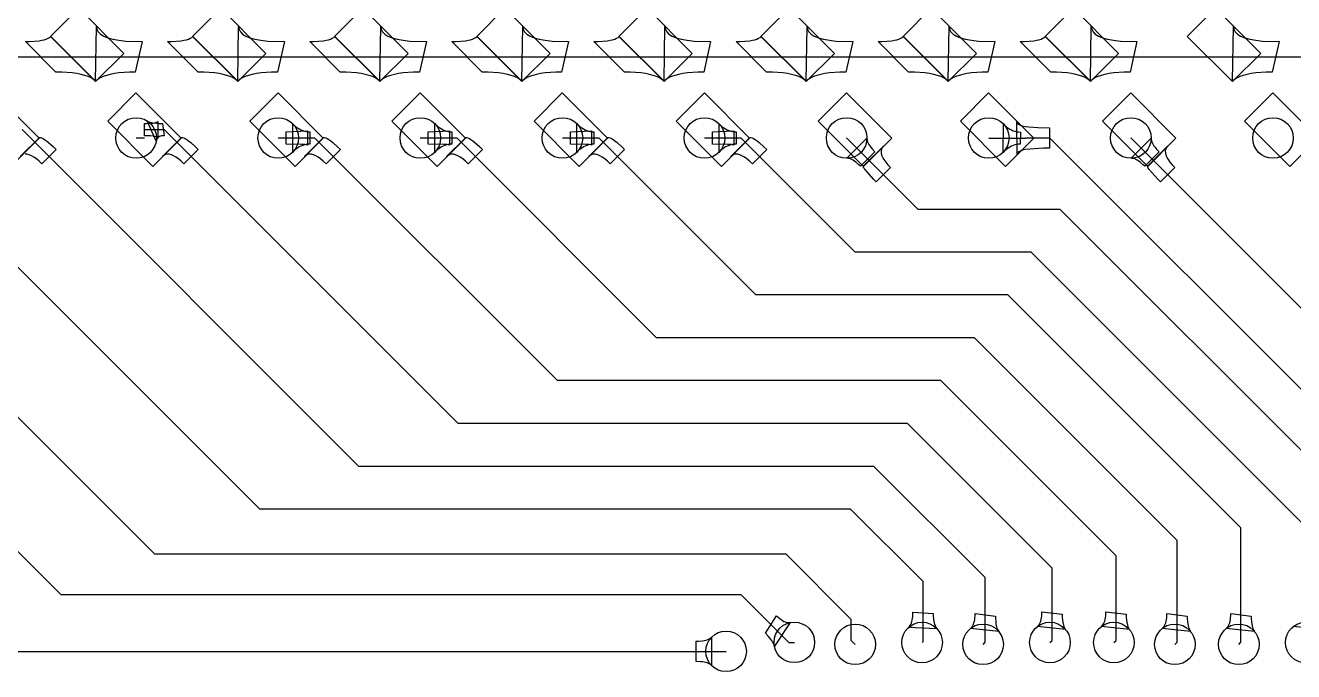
# Model space of a CAD drawing. Header units: inches. Extents: x 0.07 to 4.39, y 0.05 to 2.95.
# Drawn here: x 1.125 to 1.75, y 0.197 to 0.516 of the extents above; entities that cross this region are included whole.
import ezdxf

# ---------------------------------------------------------------- set-up
doc = ezdxf.new("R2010")
doc.units = ezdxf.units.IN
doc.header["$MEASUREMENT"] = 0
doc.layers.add('Top Layer', color=1, linetype='Continuous')

# ---------------------------------------------------------------- blocks, each defined once
blk = doc.blocks.new('0805_P_______________1194')
at = {"layer": 'Top Layer'}
for p, q in [((-0.03937, 0.01575), (-0.01969, 0.01575)), ((-0.03937, -0.01575), (-0.03937, 0.01575)), ((-0.01969, 0.01575), (-0.01969, -0.01575)), ((0.01969, 0.01575), (0.03937, 0.01575)), ((0.01969, -0.01575), (0.01969, 0.01575)), ((0.03937, 0.01575), (0.03937, -0.01575)), ((-0.01969, -0.01575), (-0.03937, -0.01575)), ((0.03937, -0.01575), (0.01969, -0.01575))]:
    blk.add_line(p, q, dxfattribs=at)
blk = doc.blocks.new('0805_P_______________1195')
at = {"layer": 'Top Layer'}
for p, q in [((-0.03937, 0.01575), (-0.01969, 0.01575)), ((-0.03937, -0.01575), (-0.03937, 0.01575)), ((-0.01969, 0.01575), (-0.01969, -0.01575)), ((0.01969, 0.01575), (0.03937, 0.01575)), ((0.01969, -0.01575), (0.01969, 0.01575)), ((0.03937, 0.01575), (0.03937, -0.01575)), ((-0.01969, -0.01575), (-0.03937, -0.01575)), ((0.03937, -0.01575), (0.01969, -0.01575))]:
    blk.add_line(p, q, dxfattribs=at)
blk = doc.blocks.new('0805_P_______________1196')
at = {"layer": 'Top Layer'}
for p, q in [((-0.03937, 0.01575), (-0.01969, 0.01575)), ((-0.03937, -0.01575), (-0.03937, 0.01575)), ((-0.01969, 0.01575), (-0.01969, -0.01575)), ((0.01969, 0.01575), (0.03937, 0.01575)), ((0.01969, -0.01575), (0.01969, 0.01575)), ((0.03937, 0.01575), (0.03937, -0.01575)), ((-0.01969, -0.01575), (-0.03937, -0.01575)), ((0.03937, -0.01575), (0.01969, -0.01575))]:
    blk.add_line(p, q, dxfattribs=at)
blk = doc.blocks.new('0805_P_______________1197')
at = {"layer": 'Top Layer'}
for p, q in [((-0.03937, 0.01575), (-0.01969, 0.01575)), ((-0.03937, -0.01575), (-0.03937, 0.01575)), ((-0.01969, 0.01575), (-0.01969, -0.01575)), ((0.01969, 0.01575), (0.03937, 0.01575)), ((0.01969, -0.01575), (0.01969, 0.01575)), ((0.03937, 0.01575), (0.03937, -0.01575)), ((-0.01969, -0.01575), (-0.03937, -0.01575)), ((0.03937, -0.01575), (0.01969, -0.01575))]:
    blk.add_line(p, q, dxfattribs=at)
blk = doc.blocks.new('0805_P_______________1198')
at = {"layer": 'Top Layer'}
for p, q in [((-0.03937, 0.01575), (-0.01969, 0.01575)), ((-0.03937, -0.01575), (-0.03937, 0.01575)), ((-0.01969, 0.01575), (-0.01969, -0.01575)), ((0.01969, 0.01575), (0.03937, 0.01575)), ((0.01969, -0.01575), (0.01969, 0.01575)), ((0.03937, 0.01575), (0.03937, -0.01575)), ((-0.01969, -0.01575), (-0.03937, -0.01575)), ((0.03937, -0.01575), (0.01969, -0.01575))]:
    blk.add_line(p, q, dxfattribs=at)
blk = doc.blocks.new('0805_P_______________1199')
at = {"layer": 'Top Layer'}
for p, q in [((-0.03937, 0.01575), (-0.01969, 0.01575)), ((-0.03937, -0.01575), (-0.03937, 0.01575)), ((-0.01969, 0.01575), (-0.01969, -0.01575)), ((0.01969, 0.01575), (0.03937, 0.01575)), ((0.01969, -0.01575), (0.01969, 0.01575)), ((0.03937, 0.01575), (0.03937, -0.01575)), ((-0.01969, -0.01575), (-0.03937, -0.01575)), ((0.03937, -0.01575), (0.01969, -0.01575))]:
    blk.add_line(p, q, dxfattribs=at)
blk = doc.blocks.new('0805_P_______________1200')
at = {"layer": 'Top Layer'}
for p, q in [((-0.03937, 0.01575), (-0.01969, 0.01575)), ((-0.03937, -0.01575), (-0.03937, 0.01575)), ((-0.01969, 0.01575), (-0.01969, -0.01575)), ((0.01969, 0.01575), (0.03937, 0.01575)), ((0.01969, -0.01575), (0.01969, 0.01575)), ((0.03937, 0.01575), (0.03937, -0.01575)), ((-0.01969, -0.01575), (-0.03937, -0.01575)), ((0.03937, -0.01575), (0.01969, -0.01575))]:
    blk.add_line(p, q, dxfattribs=at)
blk = doc.blocks.new('0805_P_______________1201')
at = {"layer": 'Top Layer'}
for p, q in [((-0.03937, 0.01575), (-0.01969, 0.01575)), ((-0.03937, -0.01575), (-0.03937, 0.01575)), ((-0.01969, 0.01575), (-0.01969, -0.01575)), ((0.01969, 0.01575), (0.03937, 0.01575)), ((0.01969, -0.01575), (0.01969, 0.01575)), ((0.03937, 0.01575), (0.03937, -0.01575)), ((-0.01969, -0.01575), (-0.03937, -0.01575)), ((0.03937, -0.01575), (0.01969, -0.01575))]:
    blk.add_line(p, q, dxfattribs=at)
blk = doc.blocks.new('0805_P_______________1202')
at = {"layer": 'Top Layer'}
for p, q in [((-0.03937, 0.01575), (-0.01969, 0.01575)), ((-0.03937, -0.01575), (-0.03937, 0.01575)), ((-0.01969, 0.01575), (-0.01969, -0.01575)), ((0.01969, 0.01575), (0.03937, 0.01575)), ((0.01969, -0.01575), (0.01969, 0.01575)), ((0.03937, 0.01575), (0.03937, -0.01575)), ((-0.01969, -0.01575), (-0.03937, -0.01575)), ((0.03937, -0.01575), (0.01969, -0.01575))]:
    blk.add_line(p, q, dxfattribs=at)
blk = doc.blocks.new('0805_P_______________1203')
at = {"layer": 'Top Layer'}
for p, q in [((-0.03937, 0.01575), (-0.01969, 0.01575)), ((-0.03937, -0.01575), (-0.03937, 0.01575)), ((-0.01969, 0.01575), (-0.01969, -0.01575)), ((0.01969, 0.01575), (0.03937, 0.01575)), ((0.01969, -0.01575), (0.01969, 0.01575)), ((0.03937, 0.01575), (0.03937, -0.01575)), ((-0.01969, -0.01575), (-0.03937, -0.01575)), ((0.03937, -0.01575), (0.01969, -0.01575))]:
    blk.add_line(p, q, dxfattribs=at)

msp = doc.modelspace()

# ---------------------------------------------------------------- linework, layer by layer
at = {"layer": 'Top Layer'}
for p, q in [((1.16005, 0.48795), (1.16051, 0.515)), ((1.16051, 0.515), (1.16071, 0.51357)), ((1.16071, 0.51357), (1.16137, 0.5123)), ((1.16137, 0.5123), (1.16248, 0.51117)), ((1.23005, 0.48795), (1.23051, 0.515)), ((1.23051, 0.515), (1.23071, 0.51357)), ((1.23071, 0.51357), (1.23137, 0.5123)), ((1.23137, 0.5123), (1.23248, 0.51117)), ((1.30005, 0.48795), (1.30051, 0.515)), ((1.30051, 0.515), (1.30071, 0.51358)), ((1.30071, 0.51358), (1.30137, 0.5123)), ((1.30137, 0.5123), (1.30248, 0.51118)), ((1.37005, 0.48795), (1.37051, 0.515)), ((1.37051, 0.515), (1.37071, 0.51358)), ((1.37071, 0.51358), (1.37137, 0.5123)), ((1.37137, 0.5123), (1.37248, 0.51118)), ((1.44005, 0.48795), (1.44051, 0.515)), ((1.44051, 0.515), (1.44071, 0.51358)), ((1.44071, 0.51358), (1.44137, 0.5123)), ((1.44137, 0.5123), (1.44248, 0.51118)), ((1.51005, 0.48795), (1.51051, 0.515)), ((1.51051, 0.515), (1.51071, 0.51358)), ((1.51071, 0.51358), (1.51137, 0.5123)), ((1.51137, 0.5123), (1.51248, 0.51118)), ((1.58005, 0.48795), (1.58051, 0.515)), ((1.58051, 0.515), (1.58071, 0.51358)), ((1.58071, 0.51358), (1.58137, 0.5123)), ((1.58137, 0.5123), (1.58248, 0.51118)), ((1.65005, 0.48795), (1.65051, 0.515)), ((1.65051, 0.515), (1.65071, 0.51358)), ((1.65071, 0.51358), (1.65137, 0.5123)), ((1.65137, 0.5123), (1.65248, 0.51118)), ((1.72005, 0.48795), (1.72051, 0.515)), ((1.72051, 0.515), (1.72071, 0.51358)), ((1.72071, 0.51358), (1.72137, 0.5123)), ((1.72137, 0.5123), (1.72248, 0.51118)), ((1.12551, 0.5075), (1.12741, 0.50753)), ((1.14051, 0.4925), (1.12551, 0.5075)), ((1.12741, 0.50753), (1.13225, 0.50791)), ((1.13225, 0.50791), (1.13356, 0.50814)), ((1.13356, 0.50814), (1.13474, 0.50842)), ((1.13474, 0.50842), (1.13576, 0.50875)), ((1.13576, 0.50875), (1.13664, 0.50914)), ((1.13664, 0.50914), (1.13737, 0.50957)), ((1.13737, 0.50957), (1.13795, 0.51006)), ((1.13795, 0.51006), (1.16005, 0.48795)), ((1.16248, 0.51117), (1.16405, 0.5102)), ((1.16405, 0.5102), (1.16607, 0.50937)), ((1.16607, 0.50937), (1.16855, 0.5087)), ((1.16855, 0.5087), (1.17148, 0.50817)), ((1.17148, 0.50817), (1.17487, 0.5078)), ((1.17487, 0.5078), (1.18301, 0.5075)), ((1.18301, 0.5075), (1.1796, 0.4925)), ((1.19551, 0.5075), (1.19741, 0.50753)), ((1.21051, 0.4925), (1.19551, 0.5075)), ((1.19741, 0.50753), (1.20225, 0.50791)), ((1.20225, 0.50791), (1.20356, 0.50814)), ((1.20356, 0.50814), (1.20474, 0.50842)), ((1.20474, 0.50842), (1.20576, 0.50875)), ((1.20576, 0.50875), (1.20664, 0.50914)), ((1.20664, 0.50914), (1.20737, 0.50957)), ((1.20737, 0.50957), (1.20795, 0.51006)), ((1.20795, 0.51006), (1.23005, 0.48795)), ((1.23248, 0.51117), (1.23405, 0.5102)), ((1.23405, 0.5102), (1.23607, 0.50937)), ((1.23607, 0.50937), (1.23855, 0.5087)), ((1.23855, 0.5087), (1.24148, 0.50817)), ((1.24148, 0.50817), (1.24487, 0.5078)), ((1.24487, 0.5078), (1.25301, 0.5075)), ((1.25301, 0.5075), (1.2496, 0.4925)), ((1.26551, 0.5075), (1.26741, 0.50753)), ((1.28051, 0.4925), (1.26551, 0.5075)), ((1.26741, 0.50753), (1.27225, 0.50791)), ((1.27225, 0.50791), (1.27356, 0.50814)), ((1.27356, 0.50814), (1.27474, 0.50842)), ((1.27474, 0.50842), (1.27576, 0.50875)), ((1.27576, 0.50875), (1.27664, 0.50914)), ((1.27664, 0.50914), (1.27737, 0.50957)), ((1.27737, 0.50957), (1.27795, 0.51006)), ((1.27795, 0.51006), (1.30005, 0.48795)), ((1.30248, 0.51118), (1.30405, 0.5102)), ((1.30405, 0.5102), (1.30607, 0.50938)), ((1.30607, 0.50938), (1.30855, 0.5087)), ((1.30855, 0.5087), (1.31148, 0.50818)), ((1.31148, 0.50818), (1.31487, 0.5078)), ((1.31487, 0.5078), (1.32301, 0.5075)), ((1.32301, 0.5075), (1.3196, 0.4925)), ((1.33551, 0.5075), (1.33741, 0.50753)), ((1.35051, 0.4925), (1.33551, 0.5075)), ((1.33741, 0.50753), (1.34225, 0.50791)), ((1.34225, 0.50791), (1.34356, 0.50814)), ((1.34356, 0.50814), (1.34474, 0.50842)), ((1.34474, 0.50842), (1.34576, 0.50875)), ((1.34576, 0.50875), (1.34664, 0.50914)), ((1.34664, 0.50914), (1.34737, 0.50957)), ((1.34737, 0.50957), (1.34795, 0.51006)), ((1.34795, 0.51006), (1.37005, 0.48795)), ((1.37248, 0.51118), (1.37405, 0.5102)), ((1.37405, 0.5102), (1.37607, 0.50938)), ((1.37607, 0.50938), (1.37855, 0.5087)), ((1.37855, 0.5087), (1.38148, 0.50818)), ((1.38148, 0.50818), (1.38487, 0.5078)), ((1.38487, 0.5078), (1.39301, 0.5075)), ((1.39301, 0.5075), (1.3896, 0.4925)), ((1.40551, 0.5075), (1.40741, 0.50753)), ((1.42051, 0.4925), (1.40551, 0.5075)), ((1.40741, 0.50753), (1.41225, 0.50791)), ((1.41225, 0.50791), (1.41356, 0.50814)), ((1.41356, 0.50814), (1.41474, 0.50842)), ((1.41474, 0.50842), (1.41576, 0.50875)), ((1.41576, 0.50875), (1.41664, 0.50914)), ((1.41664, 0.50914), (1.41737, 0.50957)), ((1.41737, 0.50957), (1.41795, 0.51006)), ((1.41795, 0.51006), (1.44005, 0.48795)), ((1.44248, 0.51118), (1.44405, 0.5102)), ((1.44405, 0.5102), (1.44607, 0.50938)), ((1.44607, 0.50938), (1.44855, 0.5087)), ((1.44855, 0.5087), (1.45148, 0.50818)), ((1.45148, 0.50818), (1.45487, 0.5078)), ((1.45487, 0.5078), (1.46301, 0.5075)), ((1.46301, 0.5075), (1.4596, 0.4925)), ((1.47551, 0.5075), (1.47741, 0.50753)), ((1.49051, 0.4925), (1.47551, 0.5075)), ((1.47741, 0.50753), (1.48225, 0.50791)), ((1.48225, 0.50791), (1.48356, 0.50814)), ((1.48356, 0.50814), (1.48474, 0.50842)), ((1.48474, 0.50842), (1.48576, 0.50875)), ((1.48576, 0.50875), (1.48664, 0.50914)), ((1.48664, 0.50914), (1.48737, 0.50957)), ((1.48737, 0.50957), (1.48795, 0.51006)), ((1.48795, 0.51006), (1.51005, 0.48795)), ((1.51248, 0.51118), (1.51405, 0.5102)), ((1.51405, 0.5102), (1.51607, 0.50938)), ((1.51607, 0.50938), (1.51855, 0.5087)), ((1.51855, 0.5087), (1.52148, 0.50818)), ((1.52148, 0.50818), (1.52487, 0.5078)), ((1.52487, 0.5078), (1.53301, 0.5075)), ((1.53301, 0.5075), (1.5296, 0.4925)), ((1.54551, 0.5075), (1.54741, 0.50753)), ((1.56051, 0.4925), (1.54551, 0.5075)), ((1.54741, 0.50753), (1.55225, 0.50791)), ((1.55225, 0.50791), (1.55356, 0.50814)), ((1.55356, 0.50814), (1.55474, 0.50842)), ((1.55474, 0.50842), (1.55576, 0.50875)), ((1.55576, 0.50875), (1.55664, 0.50914)), ((1.55664, 0.50914), (1.55737, 0.50957)), ((1.55737, 0.50957), (1.55795, 0.51006)), ((1.55795, 0.51006), (1.58005, 0.48795)), ((1.58248, 0.51118), (1.58405, 0.5102)), ((1.58405, 0.5102), (1.58607, 0.50938)), ((1.58607, 0.50938), (1.58855, 0.5087)), ((1.58855, 0.5087), (1.59148, 0.50818)), ((1.59148, 0.50818), (1.59487, 0.5078)), ((1.59487, 0.5078), (1.60301, 0.5075)), ((1.60301, 0.5075), (1.5996, 0.4925)), ((1.61551, 0.5075), (1.61741, 0.50753)), ((1.63051, 0.4925), (1.61551, 0.5075)), ((1.61741, 0.50753), (1.62225, 0.50791)), ((1.62225, 0.50791), (1.62356, 0.50814)), ((1.62356, 0.50814), (1.62474, 0.50842)), ((1.62474, 0.50842), (1.62576, 0.50875)), ((1.62576, 0.50875), (1.62664, 0.50914)), ((1.62664, 0.50914), (1.62737, 0.50957)), ((1.62737, 0.50957), (1.62795, 0.51006)), ((1.62795, 0.51006), (1.65005, 0.48795)), ((1.65248, 0.51118), (1.65405, 0.5102)), ((1.65405, 0.5102), (1.65607, 0.50938)), ((1.65607, 0.50938), (1.65855, 0.5087)), ((1.65855, 0.5087), (1.66148, 0.50818)), ((1.66148, 0.50818), (1.66487, 0.5078)), ((1.66487, 0.5078), (1.67301, 0.5075)), ((1.67301, 0.5075), (1.6696, 0.4925)), ((1.72248, 0.51118), (1.72405, 0.5102)), ((1.72405, 0.5102), (1.72607, 0.50938)), ((1.72607, 0.50938), (1.72855, 0.5087)), ((1.72855, 0.5087), (1.73148, 0.50818)), ((1.73148, 0.50818), (1.73487, 0.5078)), ((1.73487, 0.5078), (1.74301, 0.5075)), ((1.74301, 0.5075), (1.7396, 0.4925)), ((1.08588, 0.5), (1.15588, 0.5)), ((1.15588, 0.5), (1.22588, 0.5)), ((1.22588, 0.5), (1.29588, 0.5)), ((1.29588, 0.5), (1.37006, 0.5)), ((1.37006, 0.5), (1.51005, 0.5)), ((1.51005, 0.5), (1.58005, 0.5)), ((1.58005, 0.5), (1.71588, 0.5)), ((1.71588, 0.5), (1.78588, 0.5)), ((1.1434, 0.49245), (1.14051, 0.4925)), ((1.14857, 0.49209), (1.1434, 0.49245)), ((1.15084, 0.49177), (1.14857, 0.49209)), ((1.1529, 0.49136), (1.15084, 0.49177)), ((1.15475, 0.49086), (1.1529, 0.49136)), ((1.15639, 0.49027), (1.15475, 0.49086)), ((1.15782, 0.48959), (1.15639, 0.49027)), ((1.15904, 0.48882), (1.15782, 0.48959)), ((1.16005, 0.48795), (1.15904, 0.48882)), ((1.16107, 0.48882), (1.16005, 0.48795)), ((1.16229, 0.48959), (1.16107, 0.48882)), ((1.16372, 0.49027), (1.16229, 0.48959)), ((1.16536, 0.49086), (1.16372, 0.49027)), ((1.16721, 0.49136), (1.16536, 0.49086)), ((1.16927, 0.49177), (1.16721, 0.49136)), ((1.17154, 0.49209), (1.16927, 0.49177)), ((1.17671, 0.49245), (1.17154, 0.49209)), ((1.1796, 0.4925), (1.17671, 0.49245)), ((1.2134, 0.49245), (1.21051, 0.4925)), ((1.21857, 0.49209), (1.2134, 0.49245)), ((1.22084, 0.49177), (1.21857, 0.49209)), ((1.2229, 0.49136), (1.22084, 0.49177)), ((1.22475, 0.49086), (1.2229, 0.49136)), ((1.22639, 0.49027), (1.22475, 0.49086)), ((1.22782, 0.48959), (1.22639, 0.49027)), ((1.22904, 0.48882), (1.22782, 0.48959)), ((1.23005, 0.48795), (1.22904, 0.48882)), ((1.23107, 0.48882), (1.23005, 0.48795)), ((1.23229, 0.48959), (1.23107, 0.48882)), ((1.23372, 0.49027), (1.23229, 0.48959)), ((1.23536, 0.49086), (1.23372, 0.49027)), ((1.23721, 0.49136), (1.23536, 0.49086)), ((1.23927, 0.49177), (1.23721, 0.49136)), ((1.24154, 0.49209), (1.23927, 0.49177)), ((1.24671, 0.49245), (1.24154, 0.49209)), ((1.2496, 0.4925), (1.24671, 0.49245)), ((1.2834, 0.49245), (1.28051, 0.4925)), ((1.28857, 0.49209), (1.2834, 0.49245)), ((1.29084, 0.49177), (1.28857, 0.49209)), ((1.2929, 0.49136), (1.29084, 0.49177)), ((1.29475, 0.49086), (1.2929, 0.49136)), ((1.29639, 0.49027), (1.29475, 0.49086)), ((1.29782, 0.48959), (1.29639, 0.49027)), ((1.29904, 0.48882), (1.29782, 0.48959)), ((1.30005, 0.48795), (1.29904, 0.48882)), ((1.30107, 0.48882), (1.30005, 0.48795)), ((1.30229, 0.48959), (1.30107, 0.48882)), ((1.30372, 0.49027), (1.30229, 0.48959)), ((1.30536, 0.49086), (1.30372, 0.49027)), ((1.30721, 0.49136), (1.30536, 0.49086)), ((1.30927, 0.49177), (1.30721, 0.49136)), ((1.31154, 0.49209), (1.30927, 0.49177)), ((1.31671, 0.49245), (1.31154, 0.49209)), ((1.3196, 0.4925), (1.31671, 0.49245)), ((1.3534, 0.49245), (1.35051, 0.4925)), ((1.35857, 0.49209), (1.3534, 0.49245)), ((1.36084, 0.49177), (1.35857, 0.49209)), ((1.3629, 0.49136), (1.36084, 0.49177)), ((1.36475, 0.49086), (1.3629, 0.49136)), ((1.36639, 0.49027), (1.36475, 0.49086)), ((1.36782, 0.48959), (1.36639, 0.49027)), ((1.36904, 0.48882), (1.36782, 0.48959)), ((1.37005, 0.48795), (1.36904, 0.48882)), ((1.37107, 0.48882), (1.37005, 0.48795)), ((1.37229, 0.48959), (1.37107, 0.48882)), ((1.37372, 0.49027), (1.37229, 0.48959)), ((1.37536, 0.49086), (1.37372, 0.49027)), ((1.37721, 0.49136), (1.37536, 0.49086)), ((1.37927, 0.49177), (1.37721, 0.49136)), ((1.38154, 0.49209), (1.37927, 0.49177)), ((1.38671, 0.49245), (1.38154, 0.49209)), ((1.3896, 0.4925), (1.38671, 0.49245)), ((1.4234, 0.49245), (1.42051, 0.4925)), ((1.42857, 0.49209), (1.4234, 0.49245)), ((1.43084, 0.49177), (1.42857, 0.49209)), ((1.4329, 0.49136), (1.43084, 0.49177)), ((1.43475, 0.49086), (1.4329, 0.49136)), ((1.43639, 0.49027), (1.43475, 0.49086)), ((1.43782, 0.48959), (1.43639, 0.49027)), ((1.43904, 0.48882), (1.43782, 0.48959)), ((1.44005, 0.48795), (1.43904, 0.48882)), ((1.44107, 0.48882), (1.44005, 0.48795)), ((1.44229, 0.48959), (1.44107, 0.48882)), ((1.44372, 0.49027), (1.44229, 0.48959)), ((1.44536, 0.49086), (1.44372, 0.49027)), ((1.44721, 0.49136), (1.44536, 0.49086)), ((1.44927, 0.49177), (1.44721, 0.49136)), ((1.45154, 0.49209), (1.44927, 0.49177)), ((1.45671, 0.49245), (1.45154, 0.49209)), ((1.4596, 0.4925), (1.45671, 0.49245)), ((1.4934, 0.49245), (1.49051, 0.4925)), ((1.49857, 0.49209), (1.4934, 0.49245)), ((1.50084, 0.49177), (1.49857, 0.49209)), ((1.5029, 0.49136), (1.50084, 0.49177)), ((1.50475, 0.49086), (1.5029, 0.49136)), ((1.50639, 0.49027), (1.50475, 0.49086)), ((1.50782, 0.48959), (1.50639, 0.49027)), ((1.50904, 0.48882), (1.50782, 0.48959)), ((1.51005, 0.48795), (1.50904, 0.48882)), ((1.51107, 0.48882), (1.51005, 0.48795)), ((1.51229, 0.48959), (1.51107, 0.48882)), ((1.51372, 0.49027), (1.51229, 0.48959)), ((1.51536, 0.49086), (1.51372, 0.49027)), ((1.51721, 0.49136), (1.51536, 0.49086)), ((1.51927, 0.49177), (1.51721, 0.49136)), ((1.52154, 0.49209), (1.51927, 0.49177)), ((1.52671, 0.49245), (1.52154, 0.49209)), ((1.5296, 0.4925), (1.52671, 0.49245)), ((1.5634, 0.49245), (1.56051, 0.4925)), ((1.56857, 0.49209), (1.5634, 0.49245)), ((1.57084, 0.49177), (1.56857, 0.49209)), ((1.5729, 0.49136), (1.57084, 0.49177)), ((1.57475, 0.49086), (1.5729, 0.49136)), ((1.57639, 0.49027), (1.57475, 0.49086)), ((1.57782, 0.48959), (1.57639, 0.49027)), ((1.57904, 0.48882), (1.57782, 0.48959)), ((1.58005, 0.48795), (1.57904, 0.48882)), ((1.58107, 0.48882), (1.58005, 0.48795)), ((1.58229, 0.48959), (1.58107, 0.48882)), ((1.58372, 0.49027), (1.58229, 0.48959)), ((1.58536, 0.49086), (1.58372, 0.49027)), ((1.58721, 0.49136), (1.58536, 0.49086)), ((1.58927, 0.49177), (1.58721, 0.49136)), ((1.59154, 0.49209), (1.58927, 0.49177)), ((1.59671, 0.49245), (1.59154, 0.49209)), ((1.5996, 0.4925), (1.59671, 0.49245)), ((1.6334, 0.49245), (1.63051, 0.4925)), ((1.63857, 0.49209), (1.6334, 0.49245)), ((1.64084, 0.49177), (1.63857, 0.49209)), ((1.6429, 0.49136), (1.64084, 0.49177)), ((1.64475, 0.49086), (1.6429, 0.49136)), ((1.64639, 0.49027), (1.64475, 0.49086)), ((1.64782, 0.48959), (1.64639, 0.49027)), ((1.64904, 0.48882), (1.64782, 0.48959)), ((1.65005, 0.48795), (1.64904, 0.48882)), ((1.65107, 0.48882), (1.65005, 0.48795)), ((1.65229, 0.48959), (1.65107, 0.48882)), ((1.65372, 0.49027), (1.65229, 0.48959)), ((1.65536, 0.49086), (1.65372, 0.49027)), ((1.65721, 0.49136), (1.65536, 0.49086)), ((1.65927, 0.49177), (1.65721, 0.49136)), ((1.66154, 0.49209), (1.65927, 0.49177)), ((1.66671, 0.49245), (1.66154, 0.49209)), ((1.6696, 0.4925), (1.66671, 0.49245)), ((1.72107, 0.48882), (1.72005, 0.48795)), ((1.72229, 0.48959), (1.72107, 0.48882)), ((1.72372, 0.49027), (1.72229, 0.48959)), ((1.72536, 0.49086), (1.72372, 0.49027)), ((1.72721, 0.49136), (1.72536, 0.49086)), ((1.72927, 0.49177), (1.72721, 0.49136)), ((1.73154, 0.49209), (1.72927, 0.49177)), ((1.73671, 0.49245), (1.73154, 0.49209)), ((1.7396, 0.4925), (1.73671, 0.49245)), ((0.97991, 0.46412), (1.18903, 0.255)), ((1.1238, 0.46412), (1.28959, 0.29833)), ((1.18412, 0.46712), (1.18515, 0.46713)), ((1.18412, 0.46112), (1.18412, 0.46712)), ((1.18412, 0.46412), (1.1938, 0.46412)), ((1.18515, 0.46713), (1.18846, 0.46736)), ((1.18988, 0.45847), (1.18538, 0.46843)), ((1.18538, 0.46843), (1.18582, 0.46818)), ((1.18582, 0.46818), (1.18634, 0.46796)), ((1.18634, 0.46796), (1.18693, 0.46776)), ((1.18693, 0.46776), (1.18759, 0.46759)), ((1.18759, 0.46759), (1.18832, 0.46745)), ((1.18832, 0.46745), (1.18999, 0.46724)), ((1.18846, 0.46736), (1.18909, 0.46747)), ((1.18909, 0.46747), (1.18963, 0.4676)), ((1.18963, 0.4676), (1.19009, 0.46774)), ((1.18999, 0.46724), (1.19093, 0.46717)), ((1.19009, 0.46774), (1.19047, 0.46791)), ((1.19047, 0.46791), (1.19076, 0.4681)), ((1.19076, 0.4681), (1.19076, 0.46015)), ((1.19093, 0.46717), (1.19302, 0.46712)), ((1.19302, 0.46712), (1.1938, 0.46112)), ((1.1938, 0.46412), (1.33847, 0.31944)), ((1.25392, 0.463), (1.26439, 0.46354)), ((1.25392, 0.457), (1.25392, 0.463)), ((1.25714, 0.453), (1.25714, 0.467)), ((1.25714, 0.467), (1.25793, 0.46624)), ((1.25793, 0.46624), (1.25873, 0.46556)), ((1.25873, 0.46556), (1.25954, 0.46496)), ((1.25954, 0.46496), (1.26037, 0.46444)), ((1.26037, 0.46444), (1.2612, 0.464)), ((1.2612, 0.464), (1.26205, 0.46364)), ((1.26205, 0.46364), (1.2629, 0.46336)), ((1.2629, 0.46336), (1.26377, 0.46316)), ((1.26377, 0.46316), (1.26465, 0.46304)), ((1.26439, 0.46354), (1.26439, 0.45646)), ((1.26465, 0.46304), (1.26554, 0.463)), ((1.26554, 0.463), (1.26554, 0.457)), ((1.32392, 0.463), (1.33439, 0.46354)), ((1.32392, 0.457), (1.32392, 0.463)), ((1.32714, 0.453), (1.32714, 0.467)), ((1.32714, 0.467), (1.32793, 0.46624)), ((1.32793, 0.46624), (1.32873, 0.46556)), ((1.32873, 0.46556), (1.32954, 0.46496)), ((1.32954, 0.46496), (1.33037, 0.46444)), ((1.33037, 0.46444), (1.3312, 0.464)), ((1.3312, 0.464), (1.33205, 0.46364)), ((1.33205, 0.46364), (1.3329, 0.46336)), ((1.3329, 0.46336), (1.33377, 0.46316)), ((1.33377, 0.46316), (1.33465, 0.46304)), ((1.33439, 0.46354), (1.33439, 0.45646)), ((1.33465, 0.46304), (1.33554, 0.463)), ((1.33554, 0.463), (1.33554, 0.457)), ((1.39392, 0.463), (1.40439, 0.46354)), ((1.39392, 0.457), (1.39392, 0.463)), ((1.39714, 0.453), (1.39714, 0.467)), ((1.39714, 0.467), (1.39793, 0.46624)), ((1.39793, 0.46624), (1.39873, 0.46556)), ((1.39873, 0.46556), (1.39954, 0.46496)), ((1.39954, 0.46496), (1.40037, 0.46444)), ((1.40037, 0.46444), (1.4012, 0.464)), ((1.4012, 0.464), (1.40205, 0.46364)), ((1.40205, 0.46364), (1.4029, 0.46336)), ((1.4029, 0.46336), (1.40377, 0.46316)), ((1.40377, 0.46316), (1.40465, 0.46304)), ((1.40439, 0.46354), (1.40439, 0.45646)), ((1.40465, 0.46304), (1.40554, 0.463)), ((1.40554, 0.463), (1.40554, 0.457)), ((1.46392, 0.463), (1.47439, 0.46354)), ((1.46392, 0.457), (1.46392, 0.463)), ((1.46714, 0.453), (1.46714, 0.467)), ((1.46714, 0.467), (1.46793, 0.46624)), ((1.46793, 0.46624), (1.46873, 0.46556)), ((1.46873, 0.46556), (1.46954, 0.46496)), ((1.46954, 0.46496), (1.47037, 0.46444)), ((1.47037, 0.46444), (1.4712, 0.464)), ((1.4712, 0.464), (1.47205, 0.46364)), ((1.47205, 0.46364), (1.4729, 0.46336)), ((1.4729, 0.46336), (1.47377, 0.46316)), ((1.47377, 0.46316), (1.47465, 0.46304)), ((1.47439, 0.46354), (1.47439, 0.45646)), ((1.47465, 0.46304), (1.47554, 0.463)), ((1.47554, 0.463), (1.47554, 0.457)), ((1.6071, 0.45296), (1.60718, 0.46696)), ((1.60718, 0.46696), (1.60796, 0.4662)), ((1.60796, 0.4662), (1.60876, 0.46552)), ((1.60876, 0.46552), (1.60957, 0.46491)), ((1.60957, 0.46491), (1.61039, 0.46439)), ((1.61039, 0.46439), (1.61122, 0.46395)), ((1.61122, 0.46395), (1.61206, 0.46359)), ((1.61206, 0.46359), (1.61292, 0.46331)), ((1.61292, 0.46331), (1.61379, 0.46311)), ((1.61379, 0.46311), (1.61467, 0.46299)), ((1.61401, 0.45208), (1.6139, 0.46792)), ((1.6139, 0.46792), (1.61406, 0.46737)), ((1.61406, 0.46737), (1.61455, 0.46687)), ((1.61455, 0.46687), (1.61536, 0.46643)), ((1.61467, 0.46299), (1.61556, 0.46294)), ((1.61536, 0.46643), (1.61648, 0.46605)), ((1.61556, 0.46294), (1.61552, 0.45694)), ((1.61648, 0.46605), (1.61793, 0.46573)), ((1.61793, 0.46573), (1.6197, 0.46547)), ((1.6197, 0.46547), (1.62421, 0.46512)), ((1.62421, 0.46512), (1.63, 0.465)), ((1.63, 0.465), (1.63, 0.455)), ((0.91792, 0.46), (1.14292, 0.235)), ((1.05792, 0.46), (1.2407, 0.27722)), ((1.12294, 0.45084), (1.13205, 0.45995)), ((1.13205, 0.45995), (1.1324, 0.46016)), ((1.1324, 0.46016), (1.13287, 0.4602)), ((1.13287, 0.4602), (1.13345, 0.46007)), ((1.13345, 0.46007), (1.13414, 0.45977)), ((1.13414, 0.45977), (1.13494, 0.4593)), ((1.13494, 0.4593), (1.13585, 0.45866)), ((1.13585, 0.45866), (1.13688, 0.45784)), ((1.13688, 0.45784), (1.13926, 0.4557)), ((1.18, 0.46), (1.18412, 0.46)), ((1.18515, 0.46111), (1.18412, 0.46112)), ((1.18697, 0.46103), (1.18515, 0.46111)), ((1.18846, 0.46088), (1.18697, 0.46103)), ((1.18909, 0.46077), (1.18846, 0.46088)), ((1.18963, 0.46064), (1.18909, 0.46077)), ((1.19009, 0.4605), (1.18963, 0.46064)), ((1.19, 0.45897), (1.18988, 0.45847)), ((1.19017, 0.45942), (1.19, 0.45897)), ((1.19047, 0.46033), (1.19009, 0.4605)), ((1.19041, 0.45982), (1.19017, 0.45942)), ((1.19071, 0.46017), (1.19041, 0.45982)), ((1.19076, 0.46015), (1.19047, 0.46033)), ((1.19107, 0.46046), (1.19071, 0.46017)), ((1.19149, 0.4607), (1.19107, 0.46046)), ((1.19197, 0.46088), (1.19149, 0.4607)), ((1.19252, 0.46101), (1.19197, 0.46088)), ((1.19313, 0.46109), (1.19252, 0.46101)), ((1.19294, 0.45084), (1.20205, 0.45995)), ((1.1938, 0.46112), (1.19313, 0.46109)), ((1.20205, 0.45995), (1.2024, 0.46016)), ((1.2024, 0.46016), (1.20287, 0.4602)), ((1.20287, 0.4602), (1.20345, 0.46007)), ((1.20345, 0.46007), (1.20414, 0.45977)), ((1.20414, 0.45977), (1.20494, 0.4593)), ((1.20494, 0.4593), (1.20585, 0.45866)), ((1.20585, 0.45866), (1.20688, 0.45784)), ((1.20688, 0.45784), (1.20926, 0.4557)), ((1.25, 0.46), (1.26792, 0.46)), ((1.2615, 0.45687), (1.25392, 0.457)), ((1.26205, 0.45636), (1.2612, 0.456)), ((1.26322, 0.45674), (1.2615, 0.45687)), ((1.2629, 0.45664), (1.26205, 0.45636)), ((1.26377, 0.45684), (1.2629, 0.45664)), ((1.26294, 0.45084), (1.27205, 0.45995)), ((1.26379, 0.45666), (1.26322, 0.45674)), ((1.26465, 0.45696), (1.26377, 0.45684)), ((1.26418, 0.45656), (1.26379, 0.45666)), ((1.26439, 0.45646), (1.26418, 0.45656)), ((1.26554, 0.457), (1.26465, 0.45696)), ((1.26792, 0.46), (1.38736, 0.34056)), ((1.27205, 0.45995), (1.2724, 0.46016)), ((1.2724, 0.46016), (1.27287, 0.4602)), ((1.27287, 0.4602), (1.27345, 0.46007)), ((1.27345, 0.46007), (1.27414, 0.45977)), ((1.27414, 0.45977), (1.27494, 0.4593)), ((1.27494, 0.4593), (1.27585, 0.45866)), ((1.27585, 0.45866), (1.27688, 0.45784)), ((1.27688, 0.45784), (1.27926, 0.4557)), ((1.32, 0.46), (1.33792, 0.46)), ((1.3315, 0.45687), (1.32392, 0.457)), ((1.33205, 0.45636), (1.3312, 0.456)), ((1.33322, 0.45674), (1.3315, 0.45687)), ((1.3329, 0.45664), (1.33205, 0.45636)), ((1.33377, 0.45684), (1.3329, 0.45664)), ((1.33294, 0.45084), (1.34205, 0.45995)), ((1.33379, 0.45666), (1.33322, 0.45674)), ((1.33465, 0.45696), (1.33377, 0.45684)), ((1.33418, 0.45656), (1.33379, 0.45666)), ((1.33439, 0.45646), (1.33418, 0.45656)), ((1.33554, 0.457), (1.33465, 0.45696)), ((1.33792, 0.46), (1.43625, 0.36167)), ((1.34205, 0.45995), (1.3424, 0.46016)), ((1.3424, 0.46016), (1.34287, 0.4602)), ((1.34287, 0.4602), (1.34345, 0.46007)), ((1.34345, 0.46007), (1.34414, 0.45977)), ((1.34414, 0.45977), (1.34494, 0.4593)), ((1.34494, 0.4593), (1.34585, 0.45866)), ((1.34585, 0.45866), (1.34688, 0.45784)), ((1.34688, 0.45784), (1.34926, 0.4557)), ((1.39, 0.46), (1.40792, 0.46)), ((1.4015, 0.45687), (1.39392, 0.457)), ((1.40205, 0.45636), (1.4012, 0.456)), ((1.40322, 0.45674), (1.4015, 0.45687)), ((1.4029, 0.45664), (1.40205, 0.45636)), ((1.40377, 0.45684), (1.4029, 0.45664)), ((1.40294, 0.45084), (1.41205, 0.45995)), ((1.40379, 0.45666), (1.40322, 0.45674)), ((1.40465, 0.45696), (1.40377, 0.45684)), ((1.40418, 0.45656), (1.40379, 0.45666)), ((1.40439, 0.45646), (1.40418, 0.45656)), ((1.40554, 0.457), (1.40465, 0.45696)), ((1.40792, 0.46), (1.48514, 0.38278)), ((1.41205, 0.45995), (1.4124, 0.46016)), ((1.4124, 0.46016), (1.41287, 0.4602)), ((1.41287, 0.4602), (1.41345, 0.46007)), ((1.41345, 0.46007), (1.41414, 0.45977)), ((1.41414, 0.45977), (1.41494, 0.4593)), ((1.41494, 0.4593), (1.41585, 0.45866)), ((1.41585, 0.45866), (1.41688, 0.45784)), ((1.41688, 0.45784), (1.41926, 0.4557)), ((1.46, 0.46), (1.47792, 0.46)), ((1.4715, 0.45687), (1.46392, 0.457)), ((1.47205, 0.45636), (1.4712, 0.456)), ((1.47322, 0.45674), (1.4715, 0.45687)), ((1.4729, 0.45664), (1.47205, 0.45636)), ((1.47377, 0.45684), (1.4729, 0.45664)), ((1.47294, 0.45084), (1.48205, 0.45995)), ((1.47379, 0.45666), (1.47322, 0.45674)), ((1.47465, 0.45696), (1.47377, 0.45684)), ((1.47418, 0.45656), (1.47379, 0.45666)), ((1.47439, 0.45646), (1.47418, 0.45656)), ((1.47554, 0.457), (1.47465, 0.45696)), ((1.47792, 0.46), (1.53403, 0.40389)), ((1.48205, 0.45995), (1.4824, 0.46016)), ((1.4824, 0.46016), (1.48287, 0.4602)), ((1.48287, 0.4602), (1.48345, 0.46007)), ((1.48345, 0.46007), (1.48414, 0.45977)), ((1.48414, 0.45977), (1.48494, 0.4593)), ((1.48494, 0.4593), (1.48585, 0.45866)), ((1.48585, 0.45866), (1.48688, 0.45784)), ((1.48688, 0.45784), (1.48926, 0.4557)), ((1.53, 0.46), (1.565, 0.425)), ((1.53, 0.46), (1.53005, 0.45994)), ((1.5301, 0.45), (1.54, 0.4599)), ((1.54, 0.4599), (1.54003, 0.45933)), ((1.54003, 0.45933), (1.54015, 0.45873)), ((1.54015, 0.45873), (1.54034, 0.45812)), ((1.54034, 0.45812), (1.54061, 0.45748)), ((1.54061, 0.45748), (1.54096, 0.45682)), ((1.54096, 0.45682), (1.54139, 0.45613)), ((1.54139, 0.45613), (1.5419, 0.45543)), ((1.6, 0.46), (1.60006, 0.45994)), ((1.60006, 0.45994), (1.61797, 0.45994)), ((1.61203, 0.45631), (1.61118, 0.45595)), ((1.61289, 0.45659), (1.61203, 0.45631)), ((1.61375, 0.45679), (1.61289, 0.45659)), ((1.61463, 0.45691), (1.61375, 0.45679)), ((1.61552, 0.45694), (1.61463, 0.45691)), ((1.61797, 0.45994), (1.61803, 0.46)), ((1.61803, 0.46), (1.63, 0.46)), ((1.63, 0.46), (1.82018, 0.26982)), ((1.67, 0.46), (1.85189, 0.27811)), ((1.6701, 0.45), (1.68, 0.4599)), ((1.68, 0.4599), (1.68003, 0.45933)), ((1.68003, 0.45933), (1.68015, 0.45873)), ((1.68015, 0.45873), (1.68034, 0.45812)), ((1.68034, 0.45812), (1.68061, 0.45748)), ((1.68061, 0.45748), (1.68096, 0.45682)), ((1.68096, 0.45682), (1.68139, 0.45613)), ((1.68139, 0.45613), (1.6819, 0.45543)), ((1.12633, 0.45197), (1.12538, 0.452)), ((1.12736, 0.45172), (1.12633, 0.45197)), ((1.12845, 0.45126), (1.12736, 0.45172)), ((1.12962, 0.45059), (1.12845, 0.45126)), ((1.13086, 0.44971), (1.12962, 0.45059)), ((1.14062, 0.45437), (1.13355, 0.4473)), ((1.13926, 0.4557), (1.14062, 0.45437)), ((1.19368, 0.45144), (1.19294, 0.45084)), ((1.19449, 0.45183), (1.19368, 0.45144)), ((1.19538, 0.452), (1.19449, 0.45183)), ((1.19633, 0.45197), (1.19538, 0.452)), ((1.19736, 0.45172), (1.19633, 0.45197)), ((1.19845, 0.45126), (1.19736, 0.45172)), ((1.19962, 0.45059), (1.19845, 0.45126)), ((1.20086, 0.44971), (1.19962, 0.45059)), ((1.21062, 0.45437), (1.20355, 0.4473)), ((1.20926, 0.4557), (1.21062, 0.45437)), ((1.25793, 0.45376), (1.25714, 0.453)), ((1.25873, 0.45444), (1.25793, 0.45376)), ((1.25954, 0.45504), (1.25873, 0.45444)), ((1.26037, 0.45556), (1.25954, 0.45504)), ((1.2612, 0.456), (1.26037, 0.45556)), ((1.26368, 0.45144), (1.26294, 0.45084)), ((1.26449, 0.45183), (1.26368, 0.45144)), ((1.26538, 0.452), (1.26449, 0.45183)), ((1.26633, 0.45197), (1.26538, 0.452)), ((1.26736, 0.45172), (1.26633, 0.45197)), ((1.26845, 0.45126), (1.26736, 0.45172)), ((1.26962, 0.45059), (1.26845, 0.45126)), ((1.27086, 0.44971), (1.26962, 0.45059)), ((1.28062, 0.45437), (1.27355, 0.4473)), ((1.27926, 0.4557), (1.28062, 0.45437)), ((1.32793, 0.45376), (1.32714, 0.453)), ((1.32873, 0.45444), (1.32793, 0.45376)), ((1.32954, 0.45504), (1.32873, 0.45444)), ((1.33037, 0.45556), (1.32954, 0.45504)), ((1.3312, 0.456), (1.33037, 0.45556)), ((1.33368, 0.45144), (1.33294, 0.45084)), ((1.33449, 0.45183), (1.33368, 0.45144)), ((1.33538, 0.452), (1.33449, 0.45183)), ((1.33633, 0.45197), (1.33538, 0.452)), ((1.33736, 0.45172), (1.33633, 0.45197)), ((1.33845, 0.45126), (1.33736, 0.45172)), ((1.33962, 0.45059), (1.33845, 0.45126)), ((1.34086, 0.44971), (1.33962, 0.45059)), ((1.35062, 0.45437), (1.34355, 0.4473)), ((1.34926, 0.4557), (1.35062, 0.45437)), ((1.39793, 0.45376), (1.39714, 0.453)), ((1.39873, 0.45444), (1.39793, 0.45376)), ((1.39954, 0.45504), (1.39873, 0.45444)), ((1.40037, 0.45556), (1.39954, 0.45504)), ((1.4012, 0.456), (1.40037, 0.45556)), ((1.40368, 0.45144), (1.40294, 0.45084)), ((1.40449, 0.45183), (1.40368, 0.45144)), ((1.40538, 0.452), (1.40449, 0.45183)), ((1.40633, 0.45197), (1.40538, 0.452)), ((1.40736, 0.45172), (1.40633, 0.45197)), ((1.40845, 0.45126), (1.40736, 0.45172)), ((1.40962, 0.45059), (1.40845, 0.45126)), ((1.41086, 0.44971), (1.40962, 0.45059)), ((1.42062, 0.45437), (1.41355, 0.4473)), ((1.41926, 0.4557), (1.42062, 0.45437)), ((1.46793, 0.45376), (1.46714, 0.453)), ((1.46873, 0.45444), (1.46793, 0.45376)), ((1.46954, 0.45504), (1.46873, 0.45444)), ((1.47037, 0.45556), (1.46954, 0.45504)), ((1.4712, 0.456), (1.47037, 0.45556)), ((1.47368, 0.45144), (1.47294, 0.45084)), ((1.47449, 0.45183), (1.47368, 0.45144)), ((1.47538, 0.452), (1.47449, 0.45183)), ((1.47633, 0.45197), (1.47538, 0.452)), ((1.47736, 0.45172), (1.47633, 0.45197)), ((1.47845, 0.45126), (1.47736, 0.45172)), ((1.47962, 0.45059), (1.47845, 0.45126)), ((1.48086, 0.44971), (1.47962, 0.45059)), ((1.49062, 0.45437), (1.48355, 0.4473)), ((1.48926, 0.4557), (1.49062, 0.45437)), ((1.53067, 0.44997), (1.5301, 0.45)), ((1.53127, 0.44985), (1.53067, 0.44997)), ((1.53188, 0.44966), (1.53127, 0.44985)), ((1.5439, 0.45317), (1.53683, 0.4461)), ((1.5383, 0.4462), (1.54812, 0.45602)), ((1.5419, 0.45543), (1.54249, 0.4547)), ((1.54249, 0.4547), (1.5439, 0.45317)), ((1.54713, 0.45446), (1.54695, 0.45358)), ((1.54695, 0.45358), (1.54699, 0.45263)), ((1.54699, 0.45263), (1.54724, 0.4516)), ((1.54752, 0.45528), (1.54713, 0.45446)), ((1.54724, 0.4516), (1.5477, 0.4505)), ((1.54812, 0.45602), (1.54752, 0.45528)), ((1.5477, 0.4505), (1.54837, 0.44934)), ((1.6079, 0.45372), (1.6071, 0.45296)), ((1.6087, 0.4544), (1.6079, 0.45372)), ((1.60952, 0.45499), (1.6087, 0.4544)), ((1.61035, 0.45551), (1.60952, 0.45499)), ((1.61118, 0.45595), (1.61035, 0.45551)), ((1.61416, 0.45263), (1.61401, 0.45208)), ((1.61464, 0.45313), (1.61416, 0.45263)), ((1.61544, 0.45357), (1.61464, 0.45313)), ((1.61656, 0.45395), (1.61544, 0.45357)), ((1.618, 0.45427), (1.61656, 0.45395)), ((1.62696, 0.45497), (1.618, 0.45427)), ((1.63, 0.455), (1.62696, 0.45497)), ((1.67067, 0.44997), (1.6701, 0.45)), ((1.67127, 0.44985), (1.67067, 0.44997)), ((1.67188, 0.44966), (1.67127, 0.44985)), ((1.6839, 0.45317), (1.67683, 0.4461)), ((1.6783, 0.4462), (1.68812, 0.45602)), ((1.6819, 0.45543), (1.68249, 0.4547)), ((1.68249, 0.4547), (1.6839, 0.45317)), ((1.68713, 0.45446), (1.68695, 0.45358)), ((1.68695, 0.45358), (1.68699, 0.45263)), ((1.68699, 0.45263), (1.68724, 0.4516)), ((1.68752, 0.45528), (1.68713, 0.45446)), ((1.68724, 0.4516), (1.6877, 0.4505)), ((1.68812, 0.45602), (1.68752, 0.45528)), ((1.6877, 0.4505), (1.68837, 0.44934)), ((1.13217, 0.44861), (1.13086, 0.44971)), ((1.13355, 0.4473), (1.13217, 0.44861)), ((1.20217, 0.44861), (1.20086, 0.44971)), ((1.20355, 0.4473), (1.20217, 0.44861)), ((1.27217, 0.44861), (1.27086, 0.44971)), ((1.27355, 0.4473), (1.27217, 0.44861)), ((1.34217, 0.44861), (1.34086, 0.44971)), ((1.34355, 0.4473), (1.34217, 0.44861)), ((1.41217, 0.44861), (1.41086, 0.44971)), ((1.41355, 0.4473), (1.41217, 0.44861)), ((1.48217, 0.44861), (1.48086, 0.44971)), ((1.48355, 0.4473), (1.48217, 0.44861)), ((1.53252, 0.44939), (1.53188, 0.44966)), ((1.53318, 0.44904), (1.53252, 0.44939)), ((1.53387, 0.44861), (1.53318, 0.44904)), ((1.53457, 0.4481), (1.53387, 0.44861)), ((1.53606, 0.44684), (1.53457, 0.4481)), ((1.53683, 0.4461), (1.53606, 0.44684)), ((1.53822, 0.44598), (1.5383, 0.4462)), ((1.5383, 0.44563), (1.53822, 0.44598)), ((1.53853, 0.44516), (1.5383, 0.44563)), ((1.53893, 0.44456), (1.53853, 0.44516)), ((1.54325, 0.43969), (1.53893, 0.44456)), ((1.55166, 0.44541), (1.54459, 0.43834)), ((1.54837, 0.44934), (1.54925, 0.4481)), ((1.54925, 0.4481), (1.55035, 0.44679)), ((1.55035, 0.44679), (1.55166, 0.44541)), ((1.67252, 0.44939), (1.67188, 0.44966)), ((1.67318, 0.44904), (1.67252, 0.44939)), ((1.67387, 0.44861), (1.67318, 0.44904)), ((1.67457, 0.4481), (1.67387, 0.44861)), ((1.67606, 0.44684), (1.67457, 0.4481)), ((1.67683, 0.4461), (1.67606, 0.44684)), ((1.67822, 0.44598), (1.6783, 0.4462)), ((1.6783, 0.44563), (1.67822, 0.44598)), ((1.67853, 0.44516), (1.6783, 0.44563)), ((1.67893, 0.44456), (1.67853, 0.44516)), ((1.68325, 0.43969), (1.67893, 0.44456)), ((1.69166, 0.44541), (1.68459, 0.43834)), ((1.68837, 0.44934), (1.68925, 0.4481)), ((1.68925, 0.4481), (1.69035, 0.44679)), ((1.69035, 0.44679), (1.69166, 0.44541)), ((1.54459, 0.43834), (1.54325, 0.43969)), ((1.68459, 0.43834), (1.68325, 0.43969)), ((1.565, 0.425), (1.635, 0.425)), ((1.635, 0.425), (1.78724, 0.27276)), ((1.53403, 0.40389), (1.62075, 0.40389)), ((1.62075, 0.40389), (1.75719, 0.26744)), ((1.48514, 0.38278), (1.60925, 0.38278)), ((1.60925, 0.38278), (1.72425, 0.26778)), ((1.43625, 0.36167), (1.59276, 0.36167)), ((1.59276, 0.36167), (1.69276, 0.26167)), ((1.38736, 0.34056), (1.57626, 0.34056)), ((1.57626, 0.34056), (1.6627, 0.25411)), ((1.33847, 0.31944), (1.55976, 0.31944)), ((1.55976, 0.31944), (1.63121, 0.248)), ((1.28959, 0.29833), (1.5433, 0.29833)), ((1.5433, 0.29833), (1.59827, 0.24336)), ((1.2407, 0.27722), (1.53177, 0.27722)), ((1.53177, 0.27722), (1.56765, 0.24134)), ((1.72425, 0.21149), (1.72425, 0.26778)), ((1.69276, 0.21149), (1.69276, 0.26167)), ((1.18903, 0.255), (1.5, 0.255)), ((1.5, 0.255), (1.5323, 0.2227)), ((1.6627, 0.21241), (1.6627, 0.25411)), ((1.63121, 0.21241), (1.63121, 0.248)), ((1.56765, 0.21184), (1.56765, 0.24134)), ((1.59827, 0.21149), (1.59827, 0.24336)), ((1.14292, 0.235), (1.47793, 0.235)), ((1.47793, 0.235), (1.50152, 0.21141)), ((1.56257, 0.2242), (1.56265, 0.22627)), ((1.56265, 0.22627), (1.57265, 0.2257)), ((1.57265, 0.2257), (1.57267, 0.22462)), ((1.59325, 0.22455), (1.59327, 0.22562)), ((1.59327, 0.22562), (1.60327, 0.22438)), ((1.62612, 0.22446), (1.62619, 0.22546)), ((1.62619, 0.22546), (1.62621, 0.22654)), ((1.62621, 0.22654), (1.63621, 0.2253)), ((1.63621, 0.2253), (1.63622, 0.22421)), ((1.65761, 0.22446), (1.65768, 0.22546)), ((1.65768, 0.22546), (1.6577, 0.22654)), ((1.6577, 0.22654), (1.6677, 0.2253)), ((1.6677, 0.2253), (1.66772, 0.22421)), ((1.68773, 0.22455), (1.68776, 0.22562)), ((1.68776, 0.22562), (1.69776, 0.22438)), ((1.71923, 0.22455), (1.71925, 0.22562)), ((1.71925, 0.22562), (1.72925, 0.22438)), ((1.48999, 0.21587), (1.49544, 0.22456)), ((1.50222, 0.22121), (1.49439, 0.2096)), ((1.49544, 0.22456), (1.49622, 0.22382)), ((1.49622, 0.22382), (1.49771, 0.22261)), ((1.49771, 0.22261), (1.49842, 0.22213)), ((1.49842, 0.22213), (1.49911, 0.22175)), ((1.49911, 0.22175), (1.49977, 0.22146)), ((1.49977, 0.22146), (1.50042, 0.22126)), ((1.50042, 0.22126), (1.50104, 0.22115)), ((1.50104, 0.22115), (1.50164, 0.22113)), ((1.50164, 0.22113), (1.50222, 0.22121)), ((1.5323, 0.21234), (1.5323, 0.2227)), ((1.56052, 0.21882), (1.56092, 0.21924)), ((1.5745, 0.21813), (1.56052, 0.21882)), ((1.56092, 0.21924), (1.56129, 0.21973)), ((1.56129, 0.21973), (1.56161, 0.22029)), ((1.56161, 0.22029), (1.56188, 0.22092)), ((1.56188, 0.22092), (1.56212, 0.22163)), ((1.56212, 0.22163), (1.56231, 0.22241)), ((1.56231, 0.22241), (1.56246, 0.22327)), ((1.56246, 0.22327), (1.56257, 0.2242)), ((1.57267, 0.22462), (1.57282, 0.22268)), ((1.57282, 0.22268), (1.57295, 0.22181)), ((1.57295, 0.22181), (1.57311, 0.22102)), ((1.57311, 0.22102), (1.57332, 0.2203)), ((1.57332, 0.2203), (1.57356, 0.21965)), ((1.57356, 0.21965), (1.57383, 0.21907)), ((1.57383, 0.21907), (1.57415, 0.21856)), ((1.591, 0.21827), (1.59143, 0.21867)), ((1.59143, 0.21867), (1.59182, 0.21914)), ((1.59182, 0.21914), (1.59216, 0.21969)), ((1.59216, 0.21969), (1.59245, 0.22031)), ((1.59245, 0.22031), (1.5927, 0.221)), ((1.5927, 0.221), (1.59291, 0.22178)), ((1.59291, 0.22178), (1.59306, 0.22262)), ((1.59306, 0.22262), (1.59318, 0.22355)), ((1.59318, 0.22355), (1.59325, 0.22455)), ((1.60327, 0.22438), (1.60328, 0.2233)), ((1.60328, 0.2233), (1.60342, 0.22135)), ((1.60342, 0.22135), (1.60353, 0.22048)), ((1.60353, 0.22048), (1.60386, 0.21897)), ((1.60386, 0.21897), (1.60408, 0.21831)), ((1.62394, 0.21919), (1.62437, 0.21958)), ((1.63786, 0.2177), (1.62394, 0.21919)), ((1.62437, 0.21958), (1.62476, 0.22005)), ((1.62476, 0.22005), (1.6251, 0.2206)), ((1.6251, 0.2206), (1.62539, 0.22122)), ((1.62539, 0.22122), (1.62564, 0.22192)), ((1.62564, 0.22192), (1.62585, 0.22269)), ((1.62585, 0.22269), (1.626, 0.22354)), ((1.626, 0.22354), (1.62612, 0.22446)), ((1.63622, 0.22421), (1.63636, 0.22227)), ((1.63636, 0.22227), (1.63647, 0.2214)), ((1.63647, 0.2214), (1.6368, 0.21988)), ((1.6368, 0.21988), (1.63702, 0.21923)), ((1.63702, 0.21923), (1.63727, 0.21865)), ((1.65544, 0.21919), (1.65587, 0.21958)), ((1.66936, 0.2177), (1.65544, 0.21919)), ((1.65587, 0.21958), (1.65626, 0.22005)), ((1.65626, 0.22005), (1.65659, 0.2206)), ((1.65659, 0.2206), (1.65689, 0.22122)), ((1.65689, 0.22122), (1.65714, 0.22192)), ((1.65714, 0.22192), (1.65734, 0.22269)), ((1.65734, 0.22269), (1.6575, 0.22354)), ((1.6575, 0.22354), (1.65761, 0.22446)), ((1.66772, 0.22421), (1.66785, 0.22227)), ((1.66785, 0.22227), (1.66797, 0.2214)), ((1.66797, 0.2214), (1.6683, 0.21988)), ((1.6683, 0.21988), (1.66852, 0.21923)), ((1.66852, 0.21923), (1.66876, 0.21865)), ((1.68549, 0.21827), (1.68592, 0.21867)), ((1.68592, 0.21867), (1.68631, 0.21914)), ((1.68631, 0.21914), (1.68665, 0.21969)), ((1.68665, 0.21969), (1.68694, 0.22031)), ((1.68694, 0.22031), (1.68719, 0.221)), ((1.68719, 0.221), (1.68739, 0.22178)), ((1.68739, 0.22178), (1.68755, 0.22262)), ((1.68755, 0.22262), (1.68767, 0.22355)), ((1.68767, 0.22355), (1.68773, 0.22455)), ((1.69776, 0.22438), (1.69777, 0.2233)), ((1.69777, 0.2233), (1.6979, 0.22135)), ((1.6979, 0.22135), (1.69802, 0.22048)), ((1.69802, 0.22048), (1.69835, 0.21897)), ((1.69835, 0.21897), (1.69857, 0.21831)), ((1.71699, 0.21827), (1.71742, 0.21867)), ((1.71742, 0.21867), (1.7178, 0.21914)), ((1.7178, 0.21914), (1.71814, 0.21969)), ((1.71814, 0.21969), (1.71844, 0.22031)), ((1.71844, 0.22031), (1.71869, 0.221)), ((1.71869, 0.221), (1.71889, 0.22178)), ((1.71889, 0.22178), (1.71905, 0.22262)), ((1.71905, 0.22262), (1.71916, 0.22355)), ((1.71916, 0.22355), (1.71923, 0.22455)), ((1.72925, 0.22438), (1.72927, 0.2233)), ((1.72927, 0.2233), (1.7294, 0.22135)), ((1.7294, 0.22135), (1.72952, 0.22048)), ((1.72952, 0.22048), (1.72985, 0.21897)), ((1.72985, 0.21897), (1.73006, 0.21831)), ((1.74993, 0.21919), (1.75036, 0.21958)), ((1.76385, 0.2177), (1.74993, 0.21919)), ((1.45981, 0.2123), (1.4606, 0.21248)), ((1.4606, 0.21248), (1.46131, 0.2127)), ((1.46131, 0.2127), (1.46195, 0.21296)), ((1.46195, 0.21296), (1.46253, 0.21326)), ((1.46253, 0.21326), (1.46303, 0.2136)), ((1.46303, 0.2136), (1.46346, 0.21398)), ((1.46346, 0.21398), (1.46346, 0.19998)), ((1.49144, 0.21435), (1.48999, 0.21587)), ((1.49206, 0.21364), (1.49144, 0.21435)), ((1.49308, 0.21231), (1.49206, 0.21364)), ((1.57415, 0.21856), (1.5745, 0.21813)), ((1.60492, 0.21678), (1.591, 0.21827)), ((1.60408, 0.21831), (1.60433, 0.21773)), ((1.60433, 0.21773), (1.60461, 0.21722)), ((1.60461, 0.21722), (1.60492, 0.21678)), ((1.63727, 0.21865), (1.63755, 0.21814)), ((1.63755, 0.21814), (1.63786, 0.2177)), ((1.66876, 0.21865), (1.66905, 0.21814)), ((1.66905, 0.21814), (1.66936, 0.2177)), ((1.69941, 0.21678), (1.68549, 0.21827)), ((1.69857, 0.21831), (1.69882, 0.21773)), ((1.69882, 0.21773), (1.6991, 0.21722)), ((1.6991, 0.21722), (1.69941, 0.21678)), ((1.73091, 0.21678), (1.71699, 0.21827)), ((1.73006, 0.21831), (1.73031, 0.21773)), ((1.73031, 0.21773), (1.73059, 0.21722)), ((1.73059, 0.21722), (1.73091, 0.21678)), ((1.10094, 0.20698), (1.4706, 0.20698)), ((1.45594, 0.21198), (1.45701, 0.212)), ((1.45594, 0.20198), (1.45594, 0.21198)), ((1.45701, 0.212), (1.45895, 0.21216)), ((1.45895, 0.21216), (1.45981, 0.2123)), ((1.49349, 0.2117), (1.49308, 0.21231)), ((1.49382, 0.21112), (1.49349, 0.2117)), ((1.49408, 0.21058), (1.49382, 0.21112)), ((1.49427, 0.21007), (1.49408, 0.21058)), ((1.49439, 0.2096), (1.49427, 0.21007)), ((1.50152, 0.21141), (1.50423, 0.21141)), ((1.5323, 0.21234), (1.53421, 0.21043)), ((1.56715, 0.21134), (1.56765, 0.21184)), ((1.5972, 0.21043), (1.59827, 0.21149)), ((1.63015, 0.21134), (1.63121, 0.21241)), ((1.66164, 0.21134), (1.6627, 0.21241)), ((1.69169, 0.21043), (1.69276, 0.21149)), ((1.72319, 0.21043), (1.72425, 0.21149)), ((1.45802, 0.2019), (1.45594, 0.20198)), ((1.45895, 0.2018), (1.45802, 0.2019)), ((1.45981, 0.20166), (1.45895, 0.2018)), ((1.4606, 0.20148), (1.45981, 0.20166)), ((1.46131, 0.20126), (1.4606, 0.20148)), ((1.46195, 0.201), (1.46131, 0.20126)), ((1.46253, 0.2007), (1.46195, 0.201)), ((1.46303, 0.20036), (1.46253, 0.2007)), ((1.46346, 0.19998), (1.46303, 0.20036))]:
    msp.add_line(p, q, dxfattribs=at)
for centre in [(1.18, 0.46), (1.25, 0.46), (1.32, 0.46), (1.39, 0.46), (1.46, 0.46), (1.53, 0.46), (1.6, 0.46), (1.67, 0.46), (1.74, 0.46), (1.50423, 0.21141), (1.53421, 0.21043), (1.56715, 0.21134), (1.5972, 0.21043), (1.63015, 0.21134), (1.66164, 0.21134), (1.69169, 0.21043), (1.72319, 0.21043), (1.75613, 0.21134), (1.4706, 0.20698)]:
    msp.add_circle(centre, 0.01, dxfattribs=at)

# ---------------------------------------------------------------- block references
at = {"rotation": 45}
for name, p in [('0805_P_______________1203', (1.135, 0.485)), ('0805_P_______________1202', (1.205, 0.485)), ('0805_P_______________1201', (1.275, 0.485)), ('0805_P_______________1200', (1.345, 0.485)), ('0805_P_______________1199', (1.415, 0.485)), ('0805_P_______________1198', (1.485, 0.485)), ('0805_P_______________1197', (1.555, 0.485)), ('0805_P_______________1196', (1.625, 0.485)), ('0805_P_______________1195', (1.695, 0.485)), ('0805_P_______________1194', (1.765, 0.485))]:
    msp.add_blockref(name, p, dxfattribs=at)

doc.saveas('drawing.dxf')
